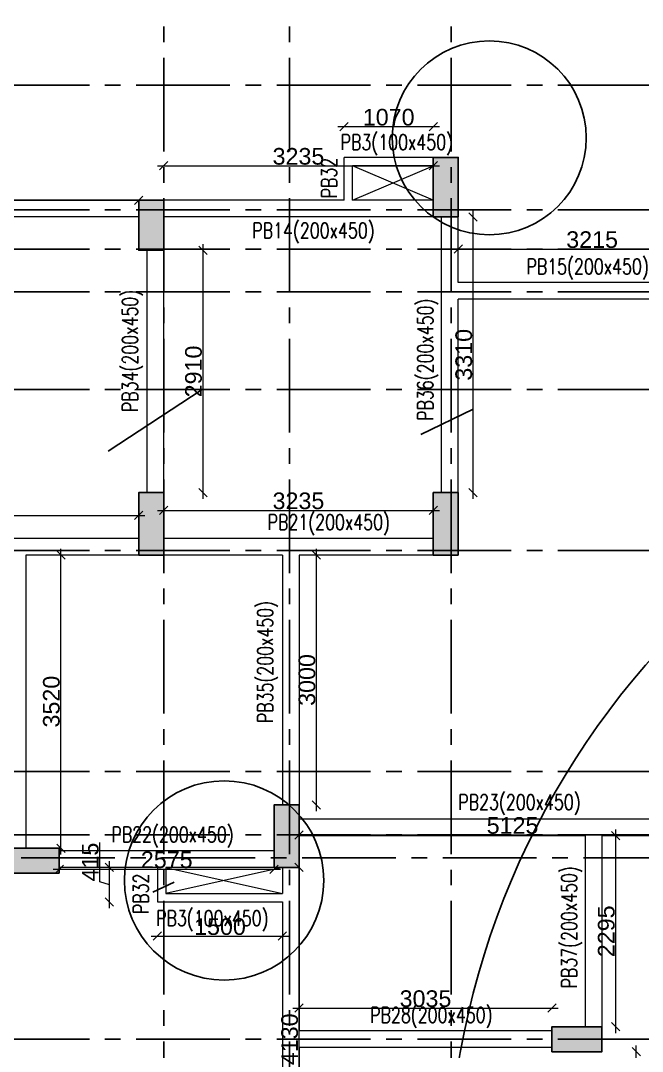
# Model space of a CAD drawing. Header units: millimetres. Extents: x 1277257 to 1543892, y 206696 to 309376.
# Drawn here: x 1369243 to 1376706, y 235179 to 247557 of the extents above; entities that cross this region are included whole.
import ezdxf

# ---------------------------------------------------------------- set-up
doc = ezdxf.new("R2010")
doc.units = ezdxf.units.MM
doc.header["$LTSCALE"] = 500
doc.header["$MEASUREMENT"] = 0
doc.header["$PDMODE"] = 34
doc.linetypes.add('Site$0$CENTER2', pattern=[1.125, 0.75, -0.125, 0.125, -0.125])
doc.layers.get('Defpoints').update_dxf_attribs({"lineweight": 0})
doc.layers.add('CUT OUT', color=1, linetype='Continuous', lineweight=13)
doc.layers.add('TOWER COL HATCH', color=253, linetype='Continuous', lineweight=20)
for name, color, linetype in [('GRID', 7, 'Continuous'), ('S-COLUMN-HATCH', 253, 'Continuous'), ('S-FRAMING PLAN', 4, 'Continuous'), ('T BEAM N', 3, 'Continuous'), ('TOWER AREA COLUMN.', 6, 'Continuous')]:
    doc.layers.add(name, color=color, linetype=linetype)
doc.styles.add('3mm', font='arial.ttf')
doc.styles.add('S-T', font='romans.shx')
doc.dimstyles.new('PARAMVEER', dxfattribs={"dimtxt": 200, "dimasz": 100, "dimexe": 0, "dimexo": 25, "dimgap": 10, "dimtad": 1, "dimdec": 0, "dimrnd": 5, "dimzin": 0, "dimdsep": 46, "dimtxsty": '3mm', "dimblk": 'OBLIQUE', "dimcen": 0.09, "dimdle": 75, "dimclrd": 1, "dimclre": 1, "dimclrt": 3, "dimadec": 0, "dimazin": 0, "dimtfac": 1, "dimtdec": 0, "dimtmove": 1, "dimatfit": 3, "dimfxl": 100, "dimtolj": 1, "dimtzin": 0, "dimlwd": 18, "dimlwe": 5, "dimarcsym": 0})

# ---------------------------------------------------------------- blocks, each defined once
blk = doc.blocks.new('RW2952R')
at = {"layer": 'CUT OUT', "color": 1, "ltscale": 10}
for p, q in [((1373226, 245399), (1374196, 245814)), ((1374196, 245399), (1373226, 245814)), ((1370986, 237389), (1372386, 237074)), ((1372386, 237389), (1370986, 237074))]:
    blk.add_line(p, q, dxfattribs=at)
at = {"layer": 'S-FRAMING PLAN', "color": 3, "linetype": 'ByBlock', "lineweight": 20, "ltscale": 10}
for p, q in [((1373126, 245399), (1373126, 245914)), ((1374196, 245914), (1373126, 245914)), ((1373226, 245399), (1373226, 245814)), ((1374196, 245814), (1373226, 245814)), ((1370661, 245399), (1367511, 245399)), ((1373126, 245399), (1370961, 245399)), ((1374196, 245399), (1373226, 245399)), ((1370661, 245199), (1366291, 245199)), ((1374196, 245199), (1370961, 245199)), ((1374296, 241889), (1374296, 245199)), ((1374496, 244414), (1374496, 245199)), ((1370761, 241889), (1370761, 244799)), ((1370961, 241889), (1370961, 244799)), ((1377711, 244414), (1374496, 244414)), ((1377711, 244214), (1374496, 244214)), ((1374496, 241889), (1374496, 244214)), ((1370661, 241339), (1365941, 241339)), ((1374196, 241339), (1370961, 241339)), ((1370661, 241139), (1369306, 241139)), ((1369306, 241139), (1369306, 237619)), ((1372386, 241139), (1370961, 241139)), ((1372386, 241139), (1372386, 238139)), ((1372586, 241139), (1372586, 238139)), ((1374196, 241139), (1372586, 241139)), ((1377711, 237969), (1372586, 237969)), ((1376020, 237769), (1372586, 237769)), ((1376020, 237769), (1376020, 235474)), ((1376220, 237769), (1376220, 235474)), ((1377711, 237769), (1376220, 237769)), ((1372286, 237589), (1369706, 237589)), ((1370886, 237389), (1369708, 237389)), ((1370886, 237389), (1370886, 236974)), ((1370986, 237389), (1370986, 237074)), ((1372286, 237389), (1370986, 237389)), ((1372386, 237389), (1372386, 237074)), ((1372586, 237389), (1372586, 235424)), ((1370986, 237074), (1372386, 237074)), ((1370886, 236974), (1372386, 236974)), ((1372386, 236974), (1372386, 233674)), ((1375620, 235424), (1372586, 235424)), ((1372586, 235224), (1372586, 233259)), ((1375620, 235224), (1372586, 235224))]:
    blk.add_line(p, q, dxfattribs=at)
blk = doc.blocks.new('EEE')
at = {"layer": 'GRID', "color": 16, "linetype": 'Site$0$CENTER2', "ltscale": 3}
for points in [[(1370960.6, 258923.2), (1370960.6, 223711.9)], [(1372470.6, 258923.2), (1372470.6, 223711.9)], [(1374410.6, 258923.2), (1374410.6, 223711.9)], [(1363880.9, 246783.6), (1442964.5, 246783.6)], [(1363880.9, 245284), (1442964.5, 245284)], [(1363880.9, 244813.8), (1442964.5, 244813.8)], [(1363880.9, 244299), (1442964.5, 244299)], [(1363880.9, 243128.8), (1442964.5, 243128.8)], [(1363880.9, 241193.8), (1442964.5, 241193.8)], [(1363880.9, 238538.8), (1442964.5, 238538.8)], [(1363880.9, 237778.8), (1442964.5, 237778.8)], [(1363880.9, 236875.5), (1364185.2, 237504), (1442964.5, 237504)], [(1363880.9, 235324.1), (1442964.5, 235324.1)]]:
    blk.add_lwpolyline(points, dxfattribs=at)
blk = doc.blocks.new('3tgra')
at = {"layer": 'TOWER COL HATCH'}
h = blk.add_hatch(color=253, dxfattribs=at)
h.dxf.hatch_style = 1
h.paths.add_polyline_path([(1374496, 84657), (1374196, 84657), (1374196, 85372), (1374496, 85372)])
h = blk.add_hatch(color=253, dxfattribs=at)
h.dxf.hatch_style = 1
h.paths.add_polyline_path([(1370961, 84257), (1370661, 84257), (1370661, 84857), (1370961, 84857)])
h = blk.add_hatch(color=253, dxfattribs=at)
h.dxf.hatch_style = 1
h.paths.add_polyline_path([(1370961, 80597), (1370661, 80597), (1370661, 81347), (1370961, 81347)])
h = blk.add_hatch(color=253, dxfattribs=at)
h.dxf.hatch_style = 1
h.paths.add_polyline_path([(1374496, 80597), (1374196, 80597), (1374196, 81347), (1374496, 81347)])
h = blk.add_hatch(color=253, dxfattribs=at)
h.dxf.hatch_style = 1
h.paths.add_polyline_path([(1372586, 76847), (1372286, 76847), (1372286, 77597), (1372586, 77597)])
h = blk.add_hatch(color=253, dxfattribs=at)
h.dxf.hatch_style = 1
h.paths.add_polyline_path([(1369706, 76777), (1369706, 77077), (1369106, 77077), (1369106, 76777)])
h = blk.add_hatch(color=253, dxfattribs=at)
h.dxf.hatch_style = 1
h.paths.add_polyline_path([(1375620, 74632), (1375620, 74932), (1376220, 74932), (1376220, 74632)])
at = {"layer": 'TOWER AREA COLUMN.', "color": 4}
for points in [[(1374496, 84657), (1374196, 84657), (1374196, 85372), (1374496, 85372)], [(1370961, 84257), (1370661, 84257), (1370661, 84857), (1370961, 84857)], [(1370961, 80597), (1370661, 80597), (1370661, 81347), (1370961, 81347)], [(1374496, 80597), (1374196, 80597), (1374196, 81347), (1374496, 81347)], [(1372586, 76847), (1372286, 76847), (1372286, 77597), (1372586, 77597)], [(1369706, 76777), (1369706, 77077), (1369106, 77077), (1369106, 76777)], [(1375620, 74632), (1375620, 74932), (1376220, 74932), (1376220, 74632)]]:
    blk.add_lwpolyline(points, close=True, dxfattribs=at)
blk = doc.blocks.new('_Oblique')
at = {"color": 0, "linetype": 'ByBlock', "lineweight": -2}
blk.add_line((-0.5, -0.5), (0.5, 0.5), dxfattribs=at)
blk = doc.blocks.new('*D301')
at = {"layer": 'Defpoints', "color": 0, "ltscale": 10, "transparency": 16777216}
for p in [(1370661, 245399), (1366291, 245169), (1370661, 245169)]:
    blk.add_point(p, dxfattribs=at)
at = {"layer": 'S-COLUMN-HATCH', "color": 1, "linetype": 'Continuous', "lineweight": 18, "ltscale": 10, "transparency": 16777216}
blk.add_line((1366216, 245399), (1370736, 245399), dxfattribs=at)
at = {"layer": 'S-COLUMN-HATCH', "color": 3, "linetype": 'Continuous', "lineweight": 5, "ltscale": 10, "transparency": 16777216}
for p, q in [((1366291, 245399), (1366291, 245399)), ((1370661, 245399), (1370661, 245399))]:
    blk.add_line(p, q, dxfattribs=at)
at = {"layer": 'S-COLUMN-HATCH', "color": 1, "lineweight": 18, "ltscale": 10, "transparency": 16777216, "xscale": 100, "yscale": 100, "zscale": 100, "rotation": 180}
blk.add_blockref('_Oblique', (1366291, 245399), dxfattribs=at)
at = {"layer": 'S-COLUMN-HATCH', "color": 1, "lineweight": 18, "ltscale": 10, "transparency": 16777216, "xscale": 100, "yscale": 100, "zscale": 100}
blk.add_blockref('_Oblique', (1370661, 245399), dxfattribs=at)
at = {"layer": 'S-COLUMN-HATCH', "color": 1, "ltscale": 10, "transparency": 16777216, "insert": (1368476, 245511), "char_height": 200, "attachment_point": 5, "style": '3mm'}
blk.add_mtext('\\A1;4370', dxfattribs=at)
blk = doc.blocks.new('*D302')
at = {"layer": 'Defpoints', "color": 0, "ltscale": 10, "transparency": 16777216}
for p in [(1374196, 245814), (1370961, 245199), (1374196, 245199)]:
    blk.add_point(p, dxfattribs=at)
at = {"layer": 'S-COLUMN-HATCH', "color": 1, "linetype": 'Continuous', "lineweight": 18, "ltscale": 10, "transparency": 16777216}
blk.add_line((1370886, 245814), (1374271, 245814), dxfattribs=at)
at = {"layer": 'S-COLUMN-HATCH', "color": 3, "linetype": 'Continuous', "lineweight": 5, "ltscale": 10, "transparency": 16777216}
for p, q in [((1370961, 245814), (1370961, 245814)), ((1374196, 245814), (1374196, 245814))]:
    blk.add_line(p, q, dxfattribs=at)
at = {"layer": 'S-COLUMN-HATCH', "color": 1, "lineweight": 18, "ltscale": 10, "transparency": 16777216, "xscale": 100, "yscale": 100, "zscale": 100, "rotation": 180}
blk.add_blockref('_Oblique', (1370961, 245814), dxfattribs=at)
at = {"layer": 'S-COLUMN-HATCH', "color": 1, "lineweight": 18, "ltscale": 10, "transparency": 16777216, "xscale": 100, "yscale": 100, "zscale": 100}
blk.add_blockref('_Oblique', (1374196, 245814), dxfattribs=at)
at = {"layer": 'S-COLUMN-HATCH', "color": 1, "ltscale": 10, "transparency": 16777216, "insert": (1372578, 245926), "char_height": 200, "attachment_point": 5, "style": '3mm'}
blk.add_mtext('\\A1;3235', dxfattribs=at)
blk = doc.blocks.new('*D303')
at = {"layer": 'Defpoints', "color": 0, "ltscale": 10, "transparency": 16777216}
for p in [(1370961, 244799), (1370961, 241889), (1371431, 241889)]:
    blk.add_point(p, dxfattribs=at)
at = {"layer": 'S-COLUMN-HATCH', "color": 1, "linetype": 'Continuous', "lineweight": 18, "ltscale": 10, "transparency": 16777216}
blk.add_line((1371431, 244874), (1371431, 241814), dxfattribs=at)
at = {"layer": 'S-COLUMN-HATCH', "color": 3, "linetype": 'Continuous', "lineweight": 5, "ltscale": 10, "transparency": 16777216}
for p, q in [((1371431, 244799), (1371431, 244799)), ((1371431, 241889), (1371431, 241889))]:
    blk.add_line(p, q, dxfattribs=at)
at = {"layer": 'S-COLUMN-HATCH', "color": 1, "lineweight": 18, "ltscale": 10, "transparency": 16777216, "xscale": 100, "yscale": 100, "zscale": 100}
for p, rotation in [((1371431, 244799), 90), ((1371431, 241889), 270)]:
    blk.add_blockref('_Oblique', p, dxfattribs=dict(at, rotation=rotation))
at = {"layer": 'S-COLUMN-HATCH', "color": 1, "ltscale": 10, "transparency": 16777216, "insert": (1371319, 243344), "char_height": 200, "attachment_point": 5, "rotation": 90, "style": '3mm'}
blk.add_mtext('\\A1;2910', dxfattribs=at)
blk = doc.blocks.new('*D305')
at = {"layer": 'Defpoints', "color": 0, "ltscale": 10, "transparency": 16777216}
for p in [(1370661, 241615), (1365941, 241339), (1370661, 241339)]:
    blk.add_point(p, dxfattribs=at)
at = {"layer": 'S-COLUMN-HATCH', "color": 1, "linetype": 'Continuous', "lineweight": 18, "ltscale": 10, "transparency": 16777216}
blk.add_line((1365866, 241615), (1370736, 241615), dxfattribs=at)
at = {"layer": 'S-COLUMN-HATCH', "color": 3, "linetype": 'Continuous', "lineweight": 5, "ltscale": 10, "transparency": 16777216}
for p, q in [((1365941, 241615), (1365941, 241615)), ((1370661, 241615), (1370661, 241615))]:
    blk.add_line(p, q, dxfattribs=at)
at = {"layer": 'S-COLUMN-HATCH', "color": 1, "lineweight": 18, "ltscale": 10, "transparency": 16777216, "xscale": 100, "yscale": 100, "zscale": 100, "rotation": 180}
blk.add_blockref('_Oblique', (1365941, 241615), dxfattribs=at)
at = {"layer": 'S-COLUMN-HATCH', "color": 1, "lineweight": 18, "ltscale": 10, "transparency": 16777216, "xscale": 100, "yscale": 100, "zscale": 100}
blk.add_blockref('_Oblique', (1370661, 241615), dxfattribs=at)
at = {"layer": 'S-COLUMN-HATCH', "color": 1, "ltscale": 10, "transparency": 16777216, "insert": (1368301, 241727), "char_height": 200, "attachment_point": 5, "style": '3mm'}
blk.add_mtext('\\A1;4720', dxfattribs=at)
blk = doc.blocks.new('*D306')
at = {"layer": 'Defpoints', "color": 0, "ltscale": 10, "transparency": 16777216}
for p in [(1374196, 241676), (1370961, 241339), (1374196, 241339)]:
    blk.add_point(p, dxfattribs=at)
at = {"layer": 'S-COLUMN-HATCH', "color": 1, "linetype": 'Continuous', "lineweight": 18, "ltscale": 10, "transparency": 16777216}
blk.add_line((1370886, 241676), (1374271, 241676), dxfattribs=at)
at = {"layer": 'S-COLUMN-HATCH', "color": 3, "linetype": 'Continuous', "lineweight": 5, "ltscale": 10, "transparency": 16777216}
for p, q in [((1370961, 241676), (1370961, 241676)), ((1374196, 241676), (1374196, 241676))]:
    blk.add_line(p, q, dxfattribs=at)
at = {"layer": 'S-COLUMN-HATCH', "color": 1, "lineweight": 18, "ltscale": 10, "transparency": 16777216, "xscale": 100, "yscale": 100, "zscale": 100, "rotation": 180}
blk.add_blockref('_Oblique', (1370961, 241676), dxfattribs=at)
at = {"layer": 'S-COLUMN-HATCH', "color": 1, "lineweight": 18, "ltscale": 10, "transparency": 16777216, "xscale": 100, "yscale": 100, "zscale": 100}
blk.add_blockref('_Oblique', (1374196, 241676), dxfattribs=at)
at = {"layer": 'S-COLUMN-HATCH', "color": 1, "ltscale": 10, "transparency": 16777216, "insert": (1372578, 241789), "char_height": 200, "attachment_point": 5, "style": '3mm'}
blk.add_mtext('\\A1;3235', dxfattribs=at)
blk = doc.blocks.new('*D309')
at = {"layer": 'Defpoints', "color": 0, "ltscale": 10, "transparency": 16777216}
for p in [(1369708, 237389), (1372286, 237389), (1372286, 237366)]:
    blk.add_point(p, dxfattribs=at)
at = {"layer": 'S-COLUMN-HATCH', "color": 1, "linetype": 'Continuous', "lineweight": 18, "ltscale": 10, "transparency": 16777216}
blk.add_line((1369633, 237366), (1372361, 237366), dxfattribs=at)
at = {"layer": 'S-COLUMN-HATCH', "color": 1, "lineweight": 18, "ltscale": 10, "transparency": 16777216, "xscale": 100, "yscale": 100, "zscale": 100, "rotation": 180}
blk.add_blockref('_Oblique', (1369708, 237366), dxfattribs=at)
at = {"layer": 'S-COLUMN-HATCH', "color": 1, "lineweight": 18, "ltscale": 10, "transparency": 16777216, "xscale": 100, "yscale": 100, "zscale": 100}
blk.add_blockref('_Oblique', (1372286, 237366), dxfattribs=at)
at = {"layer": 'S-COLUMN-HATCH', "color": 1, "ltscale": 10, "transparency": 16777216, "insert": (1370997, 237479), "char_height": 200, "attachment_point": 5, "style": '3mm'}
blk.add_mtext('\\A1;2575', dxfattribs=at)
blk = doc.blocks.new('*D310')
at = {"layer": 'Defpoints', "color": 0, "ltscale": 10, "transparency": 16777216}
for p in [(1369306, 241139), (1369726, 241139), (1369306, 237619)]:
    blk.add_point(p, dxfattribs=at)
at = {"layer": 'S-COLUMN-HATCH', "color": 3, "linetype": 'Continuous', "lineweight": 5, "ltscale": 10, "transparency": 16777216}
for p, q in [((1369725, 241139), (1369726, 241139)), ((1369725, 237619), (1369726, 237619))]:
    blk.add_line(p, q, dxfattribs=at)
at = {"layer": 'S-COLUMN-HATCH', "color": 1, "linetype": 'Continuous', "lineweight": 18, "ltscale": 10, "transparency": 16777216}
blk.add_line((1369726, 237544), (1369726, 241214), dxfattribs=at)
at = {"layer": 'S-COLUMN-HATCH', "color": 1, "lineweight": 18, "ltscale": 10, "transparency": 16777216, "xscale": 100, "yscale": 100, "zscale": 100}
for p, rotation in [((1369726, 241139), 90), ((1369726, 237619), 270)]:
    blk.add_blockref('_Oblique', p, dxfattribs=dict(at, rotation=rotation))
at = {"layer": 'S-COLUMN-HATCH', "color": 1, "ltscale": 10, "transparency": 16777216, "insert": (1369613, 239379), "char_height": 200, "attachment_point": 5, "rotation": 90, "style": '3mm'}
blk.add_mtext('\\A1;3520', dxfattribs=at)
blk = doc.blocks.new('*D311')
at = {"layer": 'Defpoints', "color": 0, "ltscale": 10, "transparency": 16777216}
for p in [(1372586, 241139), (1372794, 241139), (1372586, 238139)]:
    blk.add_point(p, dxfattribs=at)
at = {"layer": 'S-COLUMN-HATCH', "color": 3, "linetype": 'Continuous', "lineweight": 5, "ltscale": 10, "transparency": 16777216}
for p, q in [((1372793, 241139), (1372794, 241139)), ((1372793, 238139), (1372794, 238139))]:
    blk.add_line(p, q, dxfattribs=at)
at = {"layer": 'S-COLUMN-HATCH', "color": 1, "linetype": 'Continuous', "lineweight": 18, "ltscale": 10, "transparency": 16777216}
blk.add_line((1372794, 238064), (1372794, 241214), dxfattribs=at)
at = {"layer": 'S-COLUMN-HATCH', "color": 1, "lineweight": 18, "ltscale": 10, "transparency": 16777216, "xscale": 100, "yscale": 100, "zscale": 100}
for p, rotation in [((1372794, 241139), 90), ((1372794, 238139), 270)]:
    blk.add_blockref('_Oblique', p, dxfattribs=dict(at, rotation=rotation))
at = {"layer": 'S-COLUMN-HATCH', "color": 1, "ltscale": 10, "transparency": 16777216, "insert": (1372681, 239639), "char_height": 200, "attachment_point": 5, "rotation": 90, "style": '3mm'}
blk.add_mtext('\\A1;3000', dxfattribs=at)
blk = doc.blocks.new('*D312')
at = {"layer": 'Defpoints', "color": 0, "ltscale": 10, "transparency": 16777216}
for p in [(1372586, 237779), (1377711, 237779), (1377711, 237779)]:
    blk.add_point(p, dxfattribs=at)
at = {"layer": 'S-COLUMN-HATCH', "color": 1, "linetype": 'Continuous', "lineweight": 18, "ltscale": 10, "transparency": 16777216}
blk.add_line((1372511, 237779), (1377786, 237779), dxfattribs=at)
at = {"layer": 'S-COLUMN-HATCH', "color": 1, "lineweight": 18, "ltscale": 10, "transparency": 16777216, "xscale": 100, "yscale": 100, "zscale": 100, "rotation": 180}
blk.add_blockref('_Oblique', (1372586, 237779), dxfattribs=at)
at = {"layer": 'S-COLUMN-HATCH', "color": 1, "lineweight": 18, "ltscale": 10, "transparency": 16777216, "xscale": 100, "yscale": 100, "zscale": 100}
blk.add_blockref('_Oblique', (1377711, 237779), dxfattribs=at)
at = {"layer": 'S-COLUMN-HATCH', "color": 1, "ltscale": 10, "transparency": 16777216, "insert": (1375148, 237891), "char_height": 200, "attachment_point": 5, "style": '3mm'}
blk.add_mtext('\\A1;5125', dxfattribs=at)
blk = doc.blocks.new('*D324')
at = {"layer": 'Defpoints', "color": 0, "ltscale": 10, "transparency": 16777216}
for p in [(1372471, 237389), (1372586, 237389), (1372471, 233259)]:
    blk.add_point(p, dxfattribs=at)
at = {"layer": 'S-COLUMN-HATCH', "color": 1, "linetype": 'Continuous', "lineweight": 18, "ltscale": 10, "transparency": 16777216}
blk.add_line((1372586, 233184), (1372586, 237464), dxfattribs=at)
at = {"layer": 'S-COLUMN-HATCH', "color": 3, "linetype": 'Continuous', "lineweight": 5, "ltscale": 10, "transparency": 16777216}
for p, q in [((1372585, 237389), (1372586, 237389)), ((1372585, 233259), (1372586, 233259))]:
    blk.add_line(p, q, dxfattribs=at)
at = {"layer": 'S-COLUMN-HATCH', "color": 1, "lineweight": 18, "ltscale": 10, "transparency": 16777216, "xscale": 100, "yscale": 100, "zscale": 100}
for p, rotation in [((1372586, 237389), 90), ((1372586, 233259), 270)]:
    blk.add_blockref('_Oblique', p, dxfattribs=dict(at, rotation=rotation))
at = {"layer": 'S-COLUMN-HATCH', "color": 1, "ltscale": 10, "transparency": 16777216, "insert": (1372473, 235324), "char_height": 200, "attachment_point": 5, "rotation": 90, "style": '3mm'}
blk.add_mtext('\\A1;4130', dxfattribs=at)
blk = doc.blocks.new('*D325')
at = {"layer": 'Defpoints', "color": 0, "ltscale": 10, "transparency": 16777216}
for p in [(1375620, 235699), (1372586, 235424), (1375620, 235424)]:
    blk.add_point(p, dxfattribs=at)
at = {"layer": 'S-COLUMN-HATCH', "color": 1, "linetype": 'Continuous', "lineweight": 18, "ltscale": 10, "transparency": 16777216}
blk.add_line((1372511, 235699), (1375695, 235699), dxfattribs=at)
at = {"layer": 'S-COLUMN-HATCH', "color": 3, "linetype": 'Continuous', "lineweight": 5, "ltscale": 10, "transparency": 16777216}
for p, q in [((1372586, 235699), (1372586, 235699)), ((1375620, 235699), (1375620, 235699))]:
    blk.add_line(p, q, dxfattribs=at)
at = {"layer": 'S-COLUMN-HATCH', "color": 1, "lineweight": 18, "ltscale": 10, "transparency": 16777216, "xscale": 100, "yscale": 100, "zscale": 100, "rotation": 180}
blk.add_blockref('_Oblique', (1372586, 235699), dxfattribs=at)
at = {"layer": 'S-COLUMN-HATCH', "color": 1, "lineweight": 18, "ltscale": 10, "transparency": 16777216, "xscale": 100, "yscale": 100, "zscale": 100}
blk.add_blockref('_Oblique', (1375620, 235699), dxfattribs=at)
at = {"layer": 'S-COLUMN-HATCH', "color": 1, "ltscale": 10, "transparency": 16777216, "insert": (1374103, 235811), "char_height": 200, "attachment_point": 5, "style": '3mm'}
blk.add_mtext('\\A1;3035', dxfattribs=at)
blk = doc.blocks.new('*D326')
at = {"layer": 'Defpoints', "color": 0, "ltscale": 10, "transparency": 16777216}
for p in [(1376220, 237769), (1376386, 237769), (1376220, 235474)]:
    blk.add_point(p, dxfattribs=at)
at = {"layer": 'S-COLUMN-HATCH', "color": 1, "linetype": 'Continuous', "lineweight": 18, "ltscale": 10, "transparency": 16777216}
blk.add_line((1376386, 235399), (1376386, 237844), dxfattribs=at)
at = {"layer": 'S-COLUMN-HATCH', "color": 3, "linetype": 'Continuous', "lineweight": 5, "ltscale": 10, "transparency": 16777216}
for p, q in [((1376386, 237769), (1376386, 237769)), ((1376386, 235474), (1376386, 235474))]:
    blk.add_line(p, q, dxfattribs=at)
at = {"layer": 'S-COLUMN-HATCH', "color": 1, "lineweight": 18, "ltscale": 10, "transparency": 16777216, "xscale": 100, "yscale": 100, "zscale": 100}
for p, rotation in [((1376386, 237769), 90), ((1376386, 235474), 270)]:
    blk.add_blockref('_Oblique', p, dxfattribs=dict(at, rotation=rotation))
at = {"layer": 'S-COLUMN-HATCH', "color": 1, "ltscale": 10, "transparency": 16777216, "insert": (1376274, 236621), "char_height": 200, "attachment_point": 5, "rotation": 90, "style": '3mm'}
blk.add_mtext('\\A1;2295', dxfattribs=at)
blk = doc.blocks.new('*D327')
at = {"layer": 'Defpoints', "color": 0, "ltscale": 10, "transparency": 16777216}
for p in [(1376220, 235174), (1376632, 235174), (1376220, 232979)]:
    blk.add_point(p, dxfattribs=at)
at = {"layer": 'S-COLUMN-HATCH', "color": 1, "linetype": 'Continuous', "lineweight": 18, "ltscale": 10, "transparency": 16777216}
blk.add_line((1376632, 232904), (1376632, 235249), dxfattribs=at)
at = {"layer": 'S-COLUMN-HATCH', "color": 3, "linetype": 'Continuous', "lineweight": 5, "ltscale": 10, "transparency": 16777216}
for p, q in [((1376632, 235174), (1376632, 235174)), ((1376632, 232979), (1376632, 232979))]:
    blk.add_line(p, q, dxfattribs=at)
at = {"layer": 'S-COLUMN-HATCH', "color": 1, "lineweight": 18, "ltscale": 10, "transparency": 16777216, "xscale": 100, "yscale": 100, "zscale": 100}
for p, rotation in [((1376632, 235174), 90), ((1376632, 232979), 270)]:
    blk.add_blockref('_Oblique', p, dxfattribs=dict(at, rotation=rotation))
at = {"layer": 'S-COLUMN-HATCH', "color": 1, "ltscale": 10, "transparency": 16777216, "insert": (1376520, 234076), "char_height": 200, "attachment_point": 5, "rotation": 90, "style": '3mm'}
blk.add_mtext('\\A1;2195', dxfattribs=at)
blk = doc.blocks.new('*D341')
at = {"layer": 'Defpoints', "color": 0, "ltscale": 10, "transparency": 16777216}
for p in [(1377711, 244814), (1374496, 244414), (1377711, 244414)]:
    blk.add_point(p, dxfattribs=at)
at = {"layer": 'S-COLUMN-HATCH', "color": 1, "linetype": 'Continuous', "lineweight": 18, "ltscale": 10, "transparency": 16777216}
blk.add_line((1374421, 244814), (1377786, 244814), dxfattribs=at)
at = {"layer": 'S-COLUMN-HATCH', "color": 3, "linetype": 'Continuous', "lineweight": 5, "ltscale": 10, "transparency": 16777216}
for p, q in [((1374496, 244814), (1374496, 244814)), ((1377711, 244814), (1377711, 244814))]:
    blk.add_line(p, q, dxfattribs=at)
at = {"layer": 'S-COLUMN-HATCH', "color": 1, "lineweight": 18, "ltscale": 10, "transparency": 16777216, "xscale": 100, "yscale": 100, "zscale": 100, "rotation": 180}
blk.add_blockref('_Oblique', (1374496, 244814), dxfattribs=at)
at = {"layer": 'S-COLUMN-HATCH', "color": 1, "lineweight": 18, "ltscale": 10, "transparency": 16777216, "xscale": 100, "yscale": 100, "zscale": 100}
blk.add_blockref('_Oblique', (1377711, 244814), dxfattribs=at)
at = {"layer": 'S-COLUMN-HATCH', "color": 1, "ltscale": 10, "transparency": 16777216, "insert": (1376103, 244926), "char_height": 200, "attachment_point": 5, "style": '3mm'}
blk.add_mtext('\\A1;3215', dxfattribs=at)
blk = doc.blocks.new('*D342')
at = {"layer": 'Defpoints', "color": 0, "ltscale": 10, "transparency": 16777216}
for p in [(1374496, 245199), (1374675, 245199), (1374496, 241889)]:
    blk.add_point(p, dxfattribs=at)
at = {"layer": 'S-COLUMN-HATCH', "color": 1, "linetype": 'Continuous', "lineweight": 18, "ltscale": 10, "transparency": 16777216}
blk.add_line((1374675, 241814), (1374675, 245274), dxfattribs=at)
at = {"layer": 'S-COLUMN-HATCH', "color": 3, "linetype": 'Continuous', "lineweight": 5, "ltscale": 10, "transparency": 16777216}
for p, q in [((1374675, 245199), (1374675, 245199)), ((1374675, 241889), (1374675, 241889))]:
    blk.add_line(p, q, dxfattribs=at)
at = {"layer": 'S-COLUMN-HATCH', "color": 1, "lineweight": 18, "ltscale": 10, "transparency": 16777216, "xscale": 100, "yscale": 100, "zscale": 100}
for p, rotation in [((1374675, 245199), 90), ((1374675, 241889), 270)]:
    blk.add_blockref('_Oblique', p, dxfattribs=dict(at, rotation=rotation))
at = {"layer": 'S-COLUMN-HATCH', "color": 1, "ltscale": 10, "transparency": 16777216, "insert": (1374563, 243544), "char_height": 200, "attachment_point": 5, "rotation": 90, "style": '3mm'}
blk.add_mtext('\\A1;3310', dxfattribs=at)
blk = doc.blocks.new('*D391')
at = {"layer": 'Defpoints', "color": 0, "ltscale": 10, "transparency": 16777216}
for p in [(1363881, 245044), (1380281, 245044), (1380205, 241859, -56210)]:
    blk.add_point(p, dxfattribs=at)
at = {"layer": 'S-COLUMN-HATCH', "color": 1, "linetype": 'Continuous', "lineweight": 18, "ltscale": 10, "transparency": 16777216}
blk.add_line((1363881, 241784), (1363881, 245119), dxfattribs=at)
at = {"layer": 'S-COLUMN-HATCH', "color": 3, "linetype": 'Continuous', "lineweight": 5, "ltscale": 10, "transparency": 16777216}
for p, q in [((1363881, 245044), (1363881, 245044)), ((1363881, 241859), (1363881, 241859))]:
    blk.add_line(p, q, dxfattribs=at)
at = {"layer": 'S-COLUMN-HATCH', "color": 1, "lineweight": 18, "ltscale": 10, "transparency": 16777216, "xscale": 100, "yscale": 100, "zscale": 100}
for p, rotation in [((1363881, 245044), 90), ((1363881, 241859), 270)]:
    blk.add_blockref('_Oblique', p, dxfattribs=dict(at, rotation=rotation))
at = {"layer": 'S-COLUMN-HATCH', "color": 1, "ltscale": 10, "transparency": 16777216, "insert": (1363769, 243451), "char_height": 200, "attachment_point": 5, "rotation": 90, "style": '3mm'}
blk.add_mtext('\\A1;3185', dxfattribs=at)
blk = doc.blocks.new('*D392')
at = {"layer": 'Defpoints', "color": 0, "ltscale": 10, "transparency": 16777216}
for p in [(1363881, 245044), (1380396, 245044), (1380396, 241844)]:
    blk.add_point(p, dxfattribs=at)
at = {"layer": 'S-COLUMN-HATCH', "color": 1, "linetype": 'Continuous', "lineweight": 18, "ltscale": 10, "transparency": 16777216}
blk.add_line((1363881, 241769), (1363881, 245119), dxfattribs=at)
at = {"layer": 'S-COLUMN-HATCH', "color": 3, "linetype": 'Continuous', "lineweight": 5, "ltscale": 10, "transparency": 16777216}
for p, q in [((1363881, 245044), (1363881, 245044)), ((1363881, 241844), (1363881, 241844))]:
    blk.add_line(p, q, dxfattribs=at)
at = {"layer": 'S-COLUMN-HATCH', "color": 1, "lineweight": 18, "ltscale": 10, "transparency": 16777216, "xscale": 100, "yscale": 100, "zscale": 100}
for p, rotation in [((1363881, 245044), 90), ((1363881, 241844), 270)]:
    blk.add_blockref('_Oblique', p, dxfattribs=dict(at, rotation=rotation))
at = {"layer": 'S-COLUMN-HATCH', "color": 1, "ltscale": 10, "transparency": 16777216, "insert": (1363769, 243444), "char_height": 200, "attachment_point": 5, "rotation": 90, "style": '3mm'}
blk.add_mtext('\\A1;3200', dxfattribs=at)
blk = doc.blocks.new('*D393')
at = {"layer": 'Defpoints', "color": 0, "ltscale": 10, "transparency": 16777216}
for p in [(1363881, 245044), (1380396, 245044), (1380376, 241859, -56210)]:
    blk.add_point(p, dxfattribs=at)
at = {"layer": 'S-COLUMN-HATCH', "color": 1, "linetype": 'Continuous', "lineweight": 18, "ltscale": 10, "transparency": 16777216}
blk.add_line((1363881, 241784), (1363881, 245119), dxfattribs=at)
at = {"layer": 'S-COLUMN-HATCH', "color": 3, "linetype": 'Continuous', "lineweight": 5, "ltscale": 10, "transparency": 16777216}
for p, q in [((1363881, 245044), (1363881, 245044)), ((1363881, 241859), (1363881, 241859))]:
    blk.add_line(p, q, dxfattribs=at)
at = {"layer": 'S-COLUMN-HATCH', "color": 1, "lineweight": 18, "ltscale": 10, "transparency": 16777216, "xscale": 100, "yscale": 100, "zscale": 100}
for p, rotation in [((1363881, 245044), 90), ((1363881, 241859), 270)]:
    blk.add_blockref('_Oblique', p, dxfattribs=dict(at, rotation=rotation))
at = {"layer": 'S-COLUMN-HATCH', "color": 1, "ltscale": 10, "transparency": 16777216, "insert": (1363769, 243451), "char_height": 200, "attachment_point": 5, "rotation": 90, "style": '3mm'}
blk.add_mtext('\\A1;3185', dxfattribs=at)
blk = doc.blocks.new('*D420')
at = {"layer": 'Defpoints', "color": 0, "ltscale": 10, "transparency": 16777216}
for p in [(1370309, 237389), (1370886, 237389), (1370886, 236974)]:
    blk.add_point(p, dxfattribs=at)
at = {"layer": 'S-COLUMN-HATCH', "color": 1, "linetype": 'Continuous', "lineweight": 18, "ltscale": 10, "transparency": 16777216}
for p, q in [((1370192, 237217), (1370192, 237688)), ((1370309, 236899), (1370309, 237464)), ((1370309, 237181), (1370192, 237217))]:
    blk.add_line(p, q, dxfattribs=at)
at = {"layer": 'S-COLUMN-HATCH', "color": 3, "linetype": 'Continuous', "lineweight": 5, "ltscale": 10, "transparency": 16777216}
for p, q in [((1370309, 237389), (1370309, 237389)), ((1370309, 236974), (1370309, 236974))]:
    blk.add_line(p, q, dxfattribs=at)
at = {"layer": 'S-COLUMN-HATCH', "color": 1, "lineweight": 18, "ltscale": 10, "transparency": 16777216, "xscale": 100, "yscale": 100, "zscale": 100}
for p, rotation in [((1370309, 237389), 90), ((1370309, 236974), 270)]:
    blk.add_blockref('_Oblique', p, dxfattribs=dict(at, rotation=rotation))
at = {"layer": 'S-COLUMN-HATCH', "color": 1, "ltscale": 10, "transparency": 16777216, "insert": (1370080, 237452), "char_height": 200, "attachment_point": 5, "rotation": 90, "style": '3mm'}
blk.add_mtext('\\A1;415', dxfattribs=at)
blk = doc.blocks.new('*D428')
at = {"layer": 'Defpoints', "color": 0, "ltscale": 10, "transparency": 16777216}
for p in [(1370886, 236974), (1372386, 236974), (1372386, 236564)]:
    blk.add_point(p, dxfattribs=at)
at = {"layer": 'S-COLUMN-HATCH', "color": 1, "linetype": 'Continuous', "lineweight": 18, "ltscale": 10, "transparency": 16777216}
blk.add_line((1370811, 236564), (1372461, 236564), dxfattribs=at)
at = {"layer": 'S-COLUMN-HATCH', "color": 3, "linetype": 'Continuous', "lineweight": 5, "ltscale": 10, "transparency": 16777216}
for p, q in [((1370886, 236564), (1370886, 236564)), ((1372386, 236564), (1372386, 236564))]:
    blk.add_line(p, q, dxfattribs=at)
at = {"layer": 'S-COLUMN-HATCH', "color": 1, "lineweight": 18, "ltscale": 10, "transparency": 16777216, "xscale": 100, "yscale": 100, "zscale": 100, "rotation": 180}
blk.add_blockref('_Oblique', (1370886, 236564), dxfattribs=at)
at = {"layer": 'S-COLUMN-HATCH', "color": 1, "lineweight": 18, "ltscale": 10, "transparency": 16777216, "xscale": 100, "yscale": 100, "zscale": 100}
blk.add_blockref('_Oblique', (1372386, 236564), dxfattribs=at)
at = {"layer": 'S-COLUMN-HATCH', "color": 1, "ltscale": 10, "transparency": 16777216, "insert": (1371636, 236676), "char_height": 200, "attachment_point": 5, "style": '3mm'}
blk.add_mtext('\\A1;1500', dxfattribs=at)
blk = doc.blocks.new('*D439')
at = {"layer": 'Defpoints', "color": 0, "ltscale": 10, "transparency": 16777216}
for p in [(1374196, 246284), (1373126, 245914), (1374196, 245914)]:
    blk.add_point(p, dxfattribs=at)
at = {"layer": 'S-COLUMN-HATCH', "color": 1, "linetype": 'Continuous', "lineweight": 18, "ltscale": 10, "transparency": 16777216}
blk.add_line((1373051, 246284), (1374271, 246284), dxfattribs=at)
at = {"layer": 'S-COLUMN-HATCH', "color": 1, "linetype": 'Continuous', "lineweight": 5, "ltscale": 10, "transparency": 16777216}
for p, q in [((1373126, 246284), (1373126, 246284)), ((1374196, 246284), (1374196, 246284))]:
    blk.add_line(p, q, dxfattribs=at)
at = {"layer": 'S-COLUMN-HATCH', "color": 1, "lineweight": 18, "ltscale": 10, "transparency": 16777216, "xscale": 100, "yscale": 100, "zscale": 100, "rotation": 180}
blk.add_blockref('_Oblique', (1373126, 246284), dxfattribs=at)
at = {"layer": 'S-COLUMN-HATCH', "color": 1, "lineweight": 18, "ltscale": 10, "transparency": 16777216, "xscale": 100, "yscale": 100, "zscale": 100}
blk.add_blockref('_Oblique', (1374196, 246284), dxfattribs=at)
at = {"layer": 'S-COLUMN-HATCH', "color": 4, "ltscale": 10, "transparency": 16777216, "insert": (1373661, 246396), "char_height": 200, "attachment_point": 5, "style": '3mm'}
blk.add_mtext('\\A1;1070', dxfattribs=at)

msp = doc.modelspace()

# ---------------------------------------------------------------- linework, layer by layer
at = {"layer": 'S-COLUMN-HATCH', "color": 4, "ltscale": 10}
for p, q in [((1370295.2, 242388.6), (1371420.7, 243128.8)), ((1374046.8, 242587.7), (1374675.3, 242889.5)), ((1370830.5, 237092.7), (1371086.5, 237211.8))]:
    msp.add_line(p, q, dxfattribs=at)
for centre, radius in [((1374868.8, 246148.9), 1164.3), ((1371685.6, 237231.5), 1196.2)]:
    msp.add_circle(centre, radius, dxfattribs=at)
at = {"layer": 'S-COLUMN-HATCH', "color": 1, "ltscale": 10}
msp.add_circle((1384105.6, 233443.3), 9737, dxfattribs=at)

# ---------------------------------------------------------------- block references
at = {"layer": 'CUT OUT', "color": 4}
msp.add_blockref('3tgra', (0, 160542.1), dxfattribs=at)
at = {"layer": 'GRID', "color": 4}
msp.add_blockref('EEE', (0, 0), dxfattribs=at)
at = {"layer": 'S-COLUMN-HATCH', "color": 4}
msp.add_blockref('RW2952R', (0, 0), dxfattribs=at)

# ---------------------------------------------------------------- texts
at = {"layer": 'T BEAM N', "color": 7, "lineweight": 0, "style": 'S-T', "width": 0.75}
for s, p in [('PB3(100x450)', (1373084.2, 246004.5)), ('PB14(200x450)', (1372024.5, 244944.3)), ('PB15(200x450)', (1375315, 244511.5)), ('PB21(200x450)', (1372208, 241441.3)), ('PB23(200x450)', (1374497.2, 238079.6)), ('PB22(200x450)', (1370332.5, 237690.5)), ('PB3(100x450)', (1370869.5, 236685.3)), ('PB28(200x450)', (1373439.3, 235523.5))]:
    msp.add_text(s, height=185, dxfattribs=at).set_placement(p)
for s, p in [('PB32', (1373038.6, 245422)), ('PB34(200x450)', (1370648.3, 242855.5)), ('PB36(200x450)', (1374193.2, 242749.9)), ('PB35(200x450)', (1372270.7, 239119.6)), ('PB32', (1370779.6, 236826.4)), ('PB37(200x450)', (1375920.1, 235934))]:
    msp.add_text(s, height=185, rotation=90, dxfattribs=at).set_placement(p)

# ---------------------------------------------------------------- dimensions: what is measured, and where the dimension line sits
at = {"layer": 'S-COLUMN-HATCH', "color": 1, "ltscale": 10}
dim = msp.add_linear_dim(base=(1374195.6, 246284.3), p1=(1373125.6, 245914), p2=(1374195.6, 245914), dimstyle='PARAMVEER', override={"dimpost": '\\X', "dimclrt": 4, "dimfxl": 0.15, "dimfxlon": 1, "dimarcsym": 1}, dxfattribs=at)
dim.commit()
dim.dimension.update_dxf_attribs({"geometry": '*D439', "text_midpoint": (1373660.6, 246396.4)})
at = {"layer": 'S-COLUMN-HATCH', "color": 4, "ltscale": 10}
for base, p1, p2, picture, middle in [((1374195.6, 245814), (1370960.6, 245199), (1374195.6, 245199), '*D302', (1372578.1, 245926.1)), ((1370660.6, 245399), (1366290.6, 245169), (1370660.6, 245169), '*D301', (1368475.6, 245511.1)), ((1377710.6, 244813.8), (1374495.6, 244414), (1377710.6, 244414), '*D341', (1376103.1, 244926)), ((1374195.6, 241676.5), (1370960.6, 241339), (1374195.6, 241339), '*D306', (1372578.1, 241788.7)), ((1370660.6, 241614.8), (1365940.6, 241339), (1370660.6, 241339), '*D305', (1368300.6, 241726.9)), ((1377710.6, 237778.8), (1372585.5, 237778.8), (1377710.6, 237778.8), '*D312', (1375148.1, 237890.9)), ((1372285.5, 237366.5), (1369708.1, 237389), (1372285.5, 237389), '*D309', (1370996.8, 237478.6)), ((1372385.6, 236563.5), (1370885.6, 236974), (1372385.6, 236974), '*D428', (1371635.6, 236675.6)), ((1375620.3, 235698.8), (1372585.5, 235423.6), (1375620.3, 235423.6), '*D325', (1374102.9, 235811))]:
    dim = msp.add_linear_dim(base=base, p1=p1, p2=p2, dimstyle='PARAMVEER', override={"dimpost": '\\X', "dimclre": 3, "dimclrt": 1, "dimfxl": 0.15, "dimfxlon": 1, "dimarcsym": 1}, dxfattribs=at)
    dim.commit()
    dim.dimension.update_dxf_attribs({"geometry": picture, "text_midpoint": middle})
for base, p1, p2, picture, middle in [((1374675.3, 245199), (1374495.6, 241889), (1374495.6, 245199), '*D342', (1374563.2, 243544)), ((1363880.9, 245043.6), (1380205.2, 241858.9, -56210.2), (1380280.6, 245043.6), '*D391', (1363768.7, 243451.3)), ((1363880.9, 245043.6), (1380395.6, 241843.8), (1380395.6, 245043.6), '*D392', (1363768.7, 243443.7)), ((1363880.9, 245043.6), (1380376.1, 241859, -56210.2), (1380395.6, 245043.6), '*D393', (1363768.7, 243451.3)), ((1371430.7, 241889), (1370960.6, 244799), (1370960.6, 241889), '*D303', (1371318.6, 243344)), ((1369725.6, 241139), (1369305.6, 237619), (1369305.6, 241139), '*D310', (1369613.4, 239379)), ((1372793.6, 241139), (1372585.5, 238139), (1372585.6, 241139), '*D311', (1372681.4, 239639)), ((1376385.9, 237769), (1376220.3, 235473.9), (1376220.3, 237769), '*D326', (1376273.8, 236621.4)), ((1370309, 237389), (1370885.6, 236974), (1370885.6, 237389), '*D420', (1370079.8, 237226.6)), ((1372585.5, 237389), (1372470.6, 233258.8), (1372470.6, 237389), '*D324', (1372473.4, 235323.9)), ((1376632.2, 235173.9), (1376220.3, 232978.8), (1376220.3, 235173.9), '*D327', (1376520.1, 234076.3))]:
    dim = msp.add_linear_dim(base=base, p1=p1, p2=p2, angle=90, dimstyle='PARAMVEER', override={"dimpost": '\\X', "dimclre": 3, "dimclrt": 1, "dimfxl": 0.15, "dimfxlon": 1, "dimarcsym": 1}, dxfattribs=at)
    dim.commit()
    dim.dimension.update_dxf_attribs({"geometry": picture, "text_midpoint": middle})

doc.saveas('drawing.dxf')
